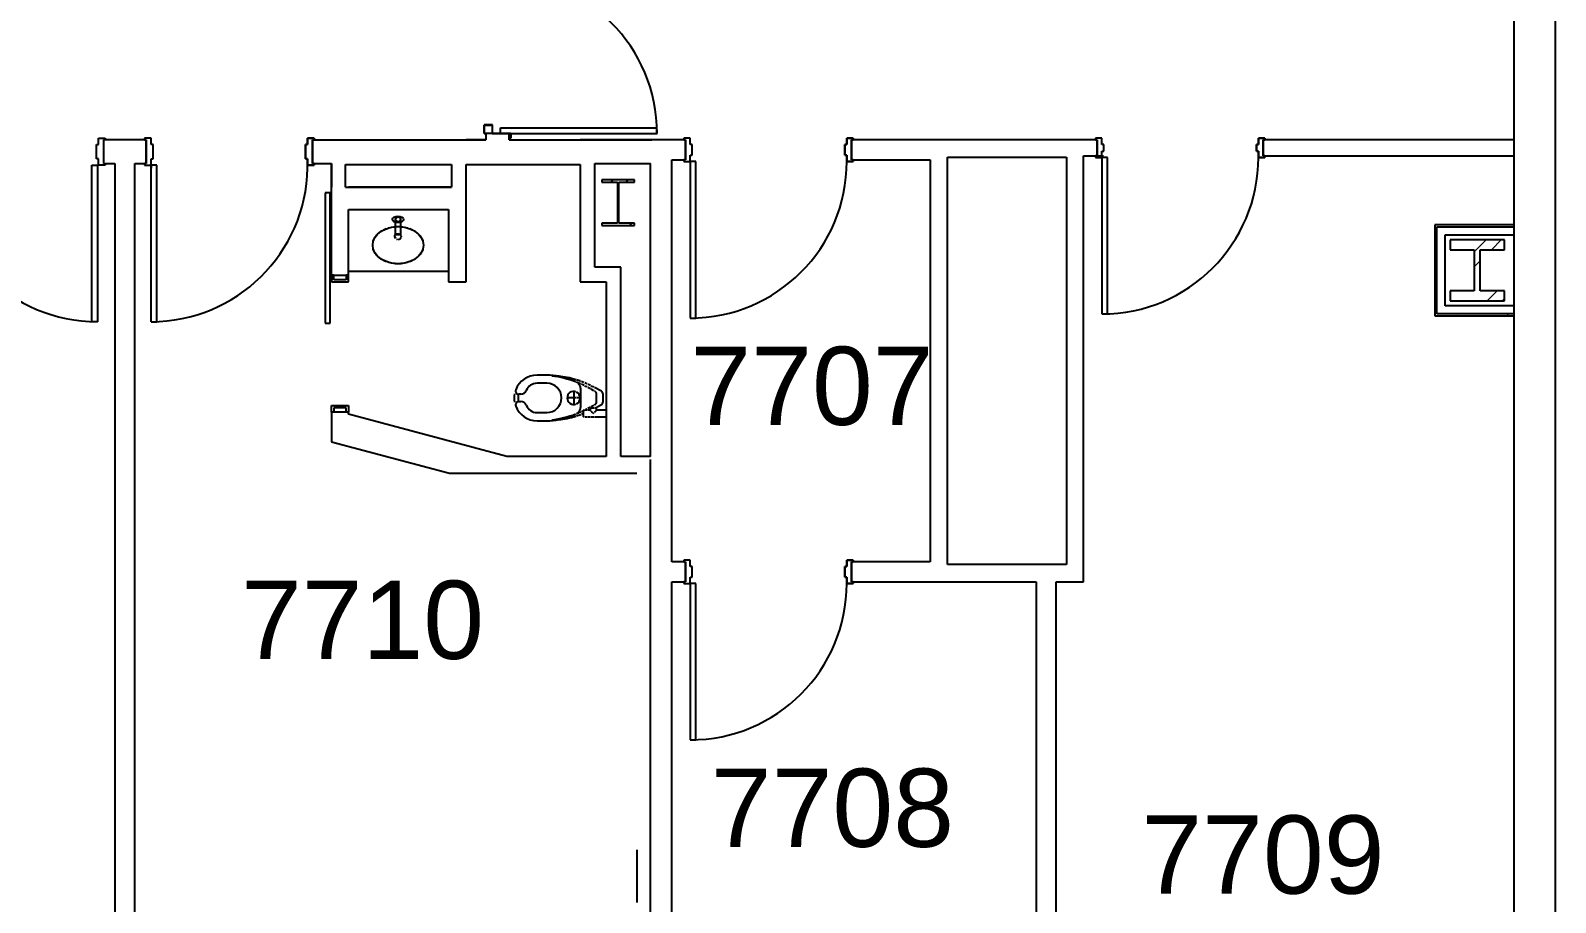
# Model space of a CAD drawing. Header units: inches. Extents: x -59 to 5673, y -29 to 4299.
# Drawn here: x 1674.6 to 2142.3, y 3133.2 to 3400.6 of the extents above; entities that cross this region are included whole.
import ezdxf

# ---------------------------------------------------------------- set-up
doc = ezdxf.new("R2010")
doc.units = ezdxf.units.IN
doc.header["$LTSCALE"] = 96
doc.header["$MEASUREMENT"] = 0
for name, color, linetype in [('A-ANNO-ROOM', 4, 'Continuous'), ('A-COLS', 5, 'Continuous'), ('A-DOOR', 2, 'Continuous'), ('A-FLOR-CASE', 3, 'Continuous'), ('A-FLOR-PFIX', 2, 'Continuous'), ('A-WALL-FULL', 6, 'Continuous')]:
    doc.layers.add(name, color=color, linetype=linetype)
doc.layers.add('AE-108$0$A-WALL-PATT', color=8, linetype='Continuous', lineweight=9)
doc.styles.add('ARIAL', font='arial.ttf')

msp = doc.modelspace()

# ---------------------------------------------------------------- hatches: boundary and pattern name
at = {"layer": 'A-COLS', "lineweight": 15}
h = msp.add_hatch(dxfattribs=at)
h.set_pattern_fill('FP_198', color=256, style=0, pattern_type=2)
h.set_pattern_definition([(45, (-0.0003, -1.105), (-9.503515, 9.503515), []), (45, (-0.0003, 13.295), (-9.503515, 9.503515), [])])
h.paths.add_polyline_path([(2126.68, 3317.73), (2126.68, 3320.77), (2119.27, 3320.77), (2119.27, 3333.39), (2126.68, 3333.39), (2126.68, 3336.43), (2109.98, 3336.43), (2109.98, 3333.39), (2117.39, 3333.39), (2117.39, 3320.77), (2109.98, 3320.77), (2109.98, 3317.73), (2118.57, 3317.73)], flags=0)
at = {"layer": 'AE-108$0$A-WALL-PATT', "lineweight": 9}
h = msp.add_hatch(dxfattribs=at)
h.set_pattern_fill('FP_1', color=256, style=0, pattern_type=2)
h.set_pattern_definition([(0, (0, -1.105), (30.72, 7.68), [1.267, -21.773, 1.267, -21.773, -122.88]), (0, (0, -1.105), (30.72, 7.68), [-46.08, 1.267, -44.813, 1.267, -21.773, -53.76]), (0, (0, -1.105), (30.72, 7.68), [-115.2, 1.267, -14.093, 1.267, -37.133]), (120, (11.52, 2.735), (-22.011075, 22.7643), [1.267, -21.773, 1.267, -21.773, -122.88]), (120, (11.52, 2.735), (-22.011075, 22.7643), [-46.08, 1.267, -44.813, 1.267, -21.773, -53.76]), (120, (11.52, 2.735), (-22.011075, 22.7643), [-115.2, 1.267, -14.093, 1.267, -37.133]), (240, (15.36, 18.095), (-8.708925, -30.4443), [1.267, -21.773, 1.267, -21.773, -122.88]), (240, (15.36, 18.095), (-8.708925, -30.4443), [-46.08, 1.267, -44.813, 1.267, -21.773, -53.76]), (240, (15.36, 18.095), (-8.708925, -30.4443), [-115.2, 1.267, -14.093, 1.267, -37.133])])
h.paths.add_polyline_path([(1861.14, 3133.2), (1861.14, 3150.08), (1860.52, 3150.08), (1860.52, 3133.2)], flags=0)
h.paths.add_polyline_path([(1860.52, 3169.45), (1861.14, 3169.45), (1861.14, 3225.2), (1860.52, 3225.2), (1860.52, 3169.7)], flags=0)
h.paths.add_polyline_path([(1860.52, 3244.58), (1861.14, 3244.58), (1861.14, 3264.83), (1860.52, 3264.83), (1860.52, 3244.83)], flags=0)

# ---------------------------------------------------------------- linework, layer by layer
at = {"layer": 'A-COLS'}
for p, q in [((1859.83, 3354.87), (1849.83, 3354.87)), ((1849.83, 3354.87), (1849.83, 3354.15)), ((1849.83, 3354.15), (1854.62, 3354.15)), ((1852.59, 3354.15), (1853.31, 3354.87)), ((1854.62, 3354.15), (1854.62, 3341.58)), ((1855.03, 3341.58), (1855.03, 3354.15)), ((1855.03, 3354.15), (1859.83, 3354.15)), ((1857.2, 3354.15), (1857.92, 3354.87)), ((1859.83, 3354.15), (1859.83, 3354.87)), ((1854.62, 3351.57), (1855.03, 3351.98)), ((1854.62, 3341.58), (1849.83, 3341.58)), ((1849.83, 3341.58), (1849.83, 3340.87)), ((1849.83, 3340.87), (1859.83, 3340.87)), ((1859.83, 3341.58), (1855.03, 3341.58)), ((1858.32, 3340.87), (1859.04, 3341.58)), ((1859.83, 3340.87), (1859.83, 3341.58)), ((2126.68, 3336.43), (2109.98, 3336.43)), ((2109.98, 3336.43), (2109.98, 3333.39)), ((2126.68, 3333.39), (2126.68, 3336.43)), ((2109.98, 3333.39), (2117.39, 3333.39)), ((2117.39, 3333.39), (2117.39, 3320.77)), ((2119.27, 3320.77), (2119.27, 3333.39)), ((2119.27, 3333.39), (2126.68, 3333.39)), ((2117.39, 3320.77), (2109.98, 3320.77)), ((2109.98, 3320.77), (2109.98, 3317.73)), ((2109.98, 3317.73), (2126.68, 3317.73)), ((2126.68, 3320.77), (2119.27, 3320.77)), ((2126.68, 3317.73), (2126.68, 3320.77))]:
    msp.add_line(p, q, dxfattribs=at)
at = {"layer": 'A-DOOR'}
for p, q in [((1816.27, 3371.7), (1813.7, 3371.7)), ((1813.7, 3371.7), (1813.7, 3369.01)), ((1813.7, 3369.01), (1814.2, 3369.01)), ((1813.77, 3369.08), (1813.77, 3371.64)), ((1813.77, 3371.64), (1816.2, 3371.64)), ((1814.2, 3369.08), (1813.77, 3369.08)), ((1814.2, 3369.01), (1814.2, 3369.08)), ((1816.2, 3371.64), (1816.2, 3369.01)), ((1816.2, 3369.01), (1821.89, 3369.01)), ((1816.27, 3369.08), (1816.27, 3371.7)), ((1821.95, 3369.08), (1816.27, 3369.08)), ((1818.77, 3370.83), (1866.73, 3370.83)), ((1818.77, 3369.08), (1818.77, 3370.83)), ((1818.77, 3369.08), (1866.77, 3369.08)), ((1821.89, 3369.01), (1821.89, 3367.64)), ((1821.95, 3367.58), (1821.95, 3369.08)), ((1866.7, 3369.08), (1866.7, 3370.83)), ((1694.83, 3365.64), (1695.45, 3365.64)), ((1694.83, 3361.26), (1694.83, 3365.64)), ((1694.83, 3365.64), (1695.45, 3365.64)), ((1694.83, 3361.26), (1694.83, 3365.64)), ((1695.45, 3367.58), (1697.45, 3367.58)), ((1695.45, 3365.64), (1695.45, 3367.58)), ((1695.45, 3367.58), (1697.45, 3367.58)), ((1695.45, 3365.64), (1695.45, 3367.58)), ((1696.95, 3367.08), (1696.95, 3359.83)), ((1697.45, 3367.08), (1696.95, 3367.08)), ((1697.45, 3367.58), (1697.45, 3367.08)), ((1697.45, 3367.58), (1697.45, 3367.08)), ((1709.58, 3367.58), (1709.58, 3367.08)), ((1711.58, 3367.58), (1709.58, 3367.58)), ((1709.58, 3367.58), (1709.58, 3367.08)), ((1711.58, 3367.58), (1709.58, 3367.58)), ((1709.58, 3367.08), (1710.08, 3367.08)), ((1710.08, 3367.08), (1710.08, 3359.83)), ((1711.58, 3365.64), (1711.58, 3367.58)), ((1711.58, 3365.64), (1711.58, 3367.58)), ((1712.2, 3365.64), (1711.58, 3365.64)), ((1712.2, 3365.64), (1711.58, 3365.64)), ((1712.2, 3361.26), (1712.2, 3365.64)), ((1712.2, 3361.26), (1712.2, 3365.64)), ((1758.95, 3365.64), (1759.58, 3365.64)), ((1758.95, 3361.26), (1758.95, 3365.64)), ((1759.58, 3365.64), (1758.95, 3365.64)), ((1758.95, 3365.64), (1758.95, 3361.26)), ((1759.58, 3367.58), (1761.58, 3367.58)), ((1759.58, 3365.64), (1759.58, 3367.58)), ((1761.58, 3367.58), (1759.58, 3367.58)), ((1759.58, 3367.58), (1759.58, 3365.64)), ((1761.08, 3367.08), (1761.08, 3359.83)), ((1761.58, 3367.08), (1761.08, 3367.08)), ((1761.08, 3359.83), (1761.08, 3367.08)), ((1761.08, 3367.08), (1761.58, 3367.08)), ((1761.58, 3367.58), (1761.58, 3367.08)), ((1761.58, 3367.08), (1761.58, 3367.58)), ((1821.89, 3367.64), (1821.45, 3367.64)), ((1821.45, 3367.64), (1821.45, 3367.58)), ((1821.45, 3367.58), (1821.95, 3367.58)), ((1874.95, 3367.58), (1874.95, 3367.08)), ((1876.95, 3367.58), (1874.95, 3367.58)), ((1874.95, 3367.58), (1874.95, 3367.08)), ((1876.95, 3367.58), (1874.95, 3367.58)), ((1874.95, 3367.08), (1875.45, 3367.08)), ((1875.45, 3367.08), (1875.45, 3360.95)), ((1876.95, 3365.64), (1876.95, 3367.58)), ((1876.95, 3365.64), (1876.95, 3367.58)), ((1877.57, 3365.64), (1876.95, 3365.64)), ((1877.57, 3365.64), (1876.95, 3365.64)), ((1877.57, 3362.39), (1877.57, 3365.64)), ((1877.57, 3362.39), (1877.57, 3365.64)), ((1924.33, 3365.64), (1924.95, 3365.64)), ((1924.33, 3362.39), (1924.33, 3365.64)), ((1924.95, 3365.64), (1924.33, 3365.64)), ((1924.33, 3365.64), (1924.33, 3362.39)), ((1924.95, 3367.58), (1926.95, 3367.58)), ((1924.95, 3365.64), (1924.95, 3367.58)), ((1926.95, 3367.58), (1924.95, 3367.58)), ((1924.95, 3367.58), (1924.95, 3365.64)), ((1926.45, 3367.08), (1926.45, 3360.95)), ((1926.95, 3367.08), (1926.45, 3367.08)), ((1926.45, 3360.95), (1926.45, 3367.08)), ((1926.45, 3367.08), (1926.95, 3367.08)), ((1926.95, 3367.58), (1926.95, 3367.08)), ((1926.95, 3367.08), (1926.95, 3367.58)), ((2001.2, 3367.58), (2001.2, 3367.08)), ((2003.2, 3367.58), (2001.2, 3367.58)), ((2001.2, 3367.58), (2001.2, 3367.08)), ((2003.2, 3367.58), (2001.2, 3367.58)), ((2001.2, 3367.08), (2001.7, 3367.08)), ((2001.7, 3367.08), (2001.7, 3362.2)), ((2003.2, 3365.64), (2003.2, 3367.58)), ((2003.2, 3365.64), (2003.2, 3367.58)), ((2003.82, 3365.64), (2003.2, 3365.64)), ((2003.82, 3365.64), (2003.2, 3365.64)), ((2003.2, 3363.64), (2003.82, 3363.64)), ((2003.2, 3361.7), (2003.2, 3363.64)), ((2003.2, 3361.7), (2003.2, 3363.64)), ((2003.2, 3363.64), (2003.82, 3363.64)), ((2003.82, 3363.64), (2003.82, 3365.64)), ((2003.82, 3363.64), (2003.82, 3365.64)), ((2050.58, 3365.64), (2051.2, 3365.64)), ((2050.58, 3363.64), (2050.58, 3365.64)), ((2051.2, 3365.64), (2050.58, 3365.64)), ((2050.58, 3365.64), (2050.58, 3363.64)), ((2051.2, 3363.64), (2050.58, 3363.64)), ((2050.58, 3363.64), (2051.2, 3363.64)), ((2051.2, 3367.58), (2053.2, 3367.58)), ((2051.2, 3365.64), (2051.2, 3367.58)), ((2053.2, 3367.58), (2051.2, 3367.58)), ((2051.2, 3367.58), (2051.2, 3365.64)), ((2051.2, 3361.7), (2051.2, 3363.64)), ((2051.2, 3363.64), (2051.2, 3361.7)), ((2052.7, 3367.08), (2052.7, 3362.2)), ((2053.2, 3367.08), (2052.7, 3367.08)), ((2052.7, 3362.2), (2052.7, 3367.08)), ((2052.7, 3367.08), (2053.2, 3367.08)), ((2053.2, 3367.58), (2053.2, 3367.08)), ((2053.2, 3367.08), (2053.2, 3367.58)), ((1693.39, 3359.33), (1695.14, 3359.33)), ((1693.39, 3311.33), (1693.39, 3359.33)), ((1695.45, 3361.26), (1694.83, 3361.26)), ((1695.45, 3361.26), (1694.83, 3361.26)), ((1695.14, 3359.33), (1695.14, 3311.33)), ((1695.45, 3359.33), (1695.45, 3361.26)), ((1695.45, 3359.33), (1695.45, 3361.26)), ((1697.45, 3359.33), (1695.45, 3359.33)), ((1697.45, 3359.33), (1695.45, 3359.33)), ((1696.95, 3359.83), (1697.45, 3359.83)), ((1697.45, 3359.83), (1697.45, 3359.33)), ((1697.45, 3359.83), (1697.45, 3359.33)), ((1709.58, 3359.83), (1709.58, 3359.33)), ((1710.08, 3359.83), (1709.58, 3359.83)), ((1709.58, 3359.83), (1709.58, 3359.33)), ((1709.58, 3359.33), (1711.58, 3359.33)), ((1709.58, 3359.33), (1711.58, 3359.33)), ((1711.58, 3361.26), (1712.2, 3361.26)), ((1711.58, 3359.33), (1711.58, 3361.26)), ((1711.58, 3359.33), (1711.58, 3361.26)), ((1711.58, 3361.26), (1712.2, 3361.26)), ((1713.33, 3359.33), (1711.58, 3359.33)), ((1711.58, 3311.33), (1711.58, 3359.33)), ((1711.58, 3359.33), (1711.58, 3358.45)), ((1713.33, 3311.33), (1713.33, 3359.33)), ((1713.33, 3358.45), (1713.33, 3359.33)), ((1759.58, 3361.26), (1758.95, 3361.26)), ((1758.95, 3361.26), (1759.58, 3361.26)), ((1759.58, 3359.33), (1759.58, 3361.26)), ((1759.58, 3361.26), (1759.58, 3359.33)), ((1761.58, 3359.33), (1759.58, 3359.33)), ((1759.58, 3359.33), (1761.58, 3359.33)), ((1761.08, 3359.83), (1761.58, 3359.83)), ((1761.58, 3359.83), (1761.08, 3359.83)), ((1761.58, 3359.83), (1761.58, 3359.33)), ((1761.58, 3359.33), (1761.58, 3359.83)), ((1874.95, 3360.95), (1874.95, 3360.45)), ((1875.45, 3360.95), (1874.95, 3360.95)), ((1874.95, 3360.95), (1874.95, 3360.45)), ((1874.95, 3360.45), (1876.95, 3360.45)), ((1874.95, 3360.45), (1876.95, 3360.45)), ((1876.95, 3362.39), (1877.57, 3362.39)), ((1876.95, 3360.45), (1876.95, 3362.39)), ((1876.95, 3360.45), (1876.95, 3362.39)), ((1876.95, 3362.39), (1877.57, 3362.39)), ((1878.7, 3360.45), (1876.95, 3360.45)), ((1876.95, 3360.45), (1876.95, 3312.45)), ((1878.7, 3312.45), (1878.7, 3360.45)), ((1924.95, 3362.39), (1924.33, 3362.39)), ((1924.33, 3362.39), (1924.95, 3362.39)), ((1924.95, 3360.45), (1924.95, 3362.39)), ((1924.95, 3362.39), (1924.95, 3360.45)), ((1926.95, 3360.45), (1924.95, 3360.45)), ((1924.95, 3360.45), (1926.95, 3360.45)), ((1926.45, 3360.95), (1926.95, 3360.95)), ((1926.95, 3360.95), (1926.45, 3360.95)), ((1926.95, 3360.95), (1926.95, 3360.45)), ((1926.95, 3360.45), (1926.95, 3360.95)), ((2001.2, 3362.2), (2001.2, 3361.7)), ((2001.7, 3362.2), (2001.2, 3362.2)), ((2001.2, 3362.2), (2001.2, 3361.7)), ((2001.2, 3361.7), (2003.2, 3361.7)), ((2001.2, 3361.7), (2003.2, 3361.7)), ((2004.95, 3361.7), (2003.2, 3361.7)), ((2003.2, 3361.7), (2003.2, 3313.7)), ((2004.95, 3313.7), (2004.95, 3361.7)), ((2053.2, 3361.7), (2051.2, 3361.7)), ((2051.2, 3361.7), (2053.2, 3361.7)), ((2052.7, 3362.2), (2053.2, 3362.2)), ((2053.2, 3362.2), (2052.7, 3362.2)), ((2053.2, 3362.2), (2053.2, 3361.7)), ((2053.2, 3361.7), (2053.2, 3362.2)), ((1766.45, 3350.83), (1764.95, 3350.83)), ((1764.95, 3350.83), (1764.95, 3310.83)), ((1766.45, 3310.83), (1766.45, 3350.83)), ((1767.58, 3325.58), (1766.95, 3325.58)), ((1766.95, 3325.58), (1766.95, 3323.58)), ((1766.95, 3323.58), (1772.08, 3323.58)), ((1767.58, 3324.2), (1767.58, 3325.58)), ((1771.45, 3324.2), (1767.58, 3324.2)), ((1772.08, 3325.58), (1771.45, 3325.58)), ((1771.45, 3325.58), (1771.45, 3324.2)), ((1772.08, 3323.58), (1772.08, 3325.58)), ((1876.95, 3312.45), (1878.7, 3312.45)), ((2003.2, 3313.7), (2004.95, 3313.7)), ((1695.14, 3311.33), (1693.39, 3311.33)), ((1711.58, 3311.33), (1713.33, 3311.33)), ((1764.95, 3310.83), (1766.45, 3310.83)), ((1766.95, 3283.58), (1766.95, 3285.58)), ((1766.95, 3285.58), (1772.08, 3285.58)), ((1767.58, 3283.58), (1766.95, 3283.58)), ((1771.45, 3284.95), (1767.58, 3284.95)), ((1767.58, 3284.95), (1767.58, 3283.58)), ((1771.45, 3283.58), (1771.45, 3284.95)), ((1772.08, 3283.58), (1771.45, 3283.58)), ((1772.08, 3285.58), (1772.08, 3283.58)), ((1874.95, 3238.2), (1874.95, 3237.7)), ((1876.95, 3238.2), (1874.95, 3238.2)), ((1874.95, 3238.2), (1874.95, 3237.7)), ((1876.95, 3238.2), (1874.95, 3238.2)), ((1874.95, 3237.7), (1875.45, 3237.7)), ((1875.45, 3237.7), (1875.45, 3231.58)), ((1876.95, 3236.26), (1876.95, 3238.2)), ((1876.95, 3236.26), (1876.95, 3238.2)), ((1924.95, 3238.2), (1926.95, 3238.2)), ((1924.95, 3236.26), (1924.95, 3238.2)), ((1926.95, 3238.2), (1924.95, 3238.2)), ((1924.95, 3238.2), (1924.95, 3236.26)), ((1926.45, 3237.7), (1926.45, 3231.58)), ((1926.95, 3237.7), (1926.45, 3237.7)), ((1926.45, 3231.58), (1926.45, 3237.7)), ((1926.45, 3237.7), (1926.95, 3237.7)), ((1926.95, 3238.2), (1926.95, 3237.7)), ((1926.95, 3237.7), (1926.95, 3238.2)), ((1877.57, 3236.26), (1876.95, 3236.26)), ((1877.57, 3236.26), (1876.95, 3236.26)), ((1876.95, 3233.01), (1877.57, 3233.01)), ((1876.95, 3231.08), (1876.95, 3233.01)), ((1876.95, 3231.08), (1876.95, 3233.01)), ((1876.95, 3233.01), (1877.57, 3233.01)), ((1877.57, 3233.01), (1877.57, 3236.26)), ((1877.57, 3233.01), (1877.57, 3236.26)), ((1924.33, 3236.26), (1924.95, 3236.26)), ((1924.33, 3233.01), (1924.33, 3236.26)), ((1924.95, 3236.26), (1924.33, 3236.26)), ((1924.33, 3236.26), (1924.33, 3233.01)), ((1924.95, 3233.01), (1924.33, 3233.01)), ((1924.33, 3233.01), (1924.95, 3233.01)), ((1924.95, 3231.08), (1924.95, 3233.01)), ((1924.95, 3233.01), (1924.95, 3231.08)), ((1874.95, 3231.58), (1874.95, 3231.08)), ((1875.45, 3231.58), (1874.95, 3231.58)), ((1874.95, 3231.58), (1874.95, 3231.08)), ((1874.95, 3231.08), (1876.95, 3231.08)), ((1874.95, 3231.08), (1876.95, 3231.08)), ((1878.7, 3231.08), (1876.95, 3231.08)), ((1876.95, 3231.08), (1876.95, 3183.08)), ((1878.7, 3183.08), (1878.7, 3231.08)), ((1926.95, 3231.08), (1924.95, 3231.08)), ((1924.95, 3231.08), (1926.95, 3231.08)), ((1926.45, 3231.58), (1926.95, 3231.58)), ((1926.95, 3231.58), (1926.45, 3231.58)), ((1926.95, 3231.58), (1926.95, 3231.08)), ((1926.95, 3231.08), (1926.95, 3231.58)), ((1876.95, 3183.08), (1878.7, 3183.08))]:
    msp.add_line(p, q, dxfattribs=at)
for centre, start, end in [((1818.77, 3369.08), 0, 90), ((1695.14, 3359.33), 180, 270), ((1695.14, 3359.33), 180, 270), ((1711.58, 3359.33), 270, 358.9551), ((1711.58, 3359.33), 270, 358.9551), ((1711.58, 3359.33), 358.9551, 0), ((1711.58, 3359.33), 358.9551, 0), ((1876.95, 3360.45), 270, 0), ((1876.95, 3360.45), 270, 0), ((2003.2, 3361.7), 270, 0), ((2003.2, 3361.7), 270, 0), ((1876.95, 3231.08), 270, 0), ((1876.95, 3231.08), 270, 0)]:
    msp.add_arc(centre, 48, start, end, dxfattribs=at)
at = {"layer": 'A-FLOR-CASE'}
msp.add_line((1802.83, 3326.7), (1772.08, 3326.7), dxfattribs=at)
at = {"layer": 'A-FLOR-PFIX'}
for p, q in [((1782.12, 3339.06), (1783.44, 3339.76)), ((1783.44, 3339.76), (1784.92, 3340.25)), ((1784.92, 3340.25), (1786.51, 3340.5)), ((1786.51, 3340.5), (1788.14, 3340.5)), ((1786.58, 3337.96), (1786.58, 3342.71)), ((1788.08, 3342.71), (1788.08, 3337.96)), ((1788.14, 3340.5), (1789.73, 3340.25)), ((1789.73, 3340.25), (1791.22, 3339.76)), ((1791.22, 3339.76), (1792.53, 3339.06)), ((1779.55, 3334.81), (1779.72, 3336)), ((1779.72, 3336), (1780.22, 3337.14)), ((1780.22, 3337.14), (1781.03, 3338.17)), ((1781.03, 3338.17), (1782.12, 3339.06)), ((1786.36, 3337.79), (1786.55, 3338.13)), ((1786.36, 3337.31), (1786.36, 3337.79)), ((1786.65, 3336.82), (1786.36, 3337.31)), ((1786.55, 3338.13), (1786.72, 3338.27)), ((1788.08, 3337.96), (1786.58, 3337.96)), ((1786.72, 3338.27), (1787.64, 3338.26)), ((1787.64, 3338.26), (1788.16, 3337.9)), ((1788.16, 3337.9), (1788.32, 3337.5)), ((1788.32, 3337.5), (1788.3, 3337.35)), ((1792.53, 3339.06), (1793.62, 3338.17)), ((1793.62, 3338.17), (1794.43, 3337.14)), ((1794.43, 3337.14), (1794.94, 3336)), ((1794.94, 3336), (1795.11, 3334.81)), ((1779.72, 3333.62), (1779.55, 3334.81)), ((1779.77, 3333.44), (1779.7, 3333.69)), ((1780.22, 3332.48), (1779.72, 3333.62)), ((1781.03, 3331.45), (1780.22, 3332.48)), ((1782.12, 3330.56), (1781.03, 3331.45)), ((1783.44, 3329.86), (1782.12, 3330.56)), ((1792.53, 3330.56), (1791.22, 3329.86)), ((1793.62, 3331.45), (1792.53, 3330.56)), ((1794.43, 3332.48), (1793.62, 3331.45)), ((1794.94, 3333.62), (1794.43, 3332.48)), ((1794.96, 3333.69), (1794.88, 3333.44)), ((1795.11, 3334.81), (1794.94, 3333.62)), ((1784.92, 3329.37), (1783.44, 3329.86)), ((1786.51, 3329.12), (1784.92, 3329.37)), ((1788.14, 3329.12), (1786.51, 3329.12)), ((1789.73, 3329.37), (1788.14, 3329.12)), ((1791.22, 3329.86), (1789.73, 3329.37)), ((1832.95, 3294.95), (1829.95, 3294.95)), ((1824.99, 3289.09), (1824.35, 3289.09)), ((1832.95, 3292.45), (1829.95, 3292.45)), ((1841.2, 3289.95), (1841.2, 3285.95)), ((1843.31, 3290.9), (1843.31, 3285.01)), ((1845.35, 3291.24), (1845.2, 3291.32)), ((1846.35, 3290.7), (1845.56, 3291.13)), ((1847.35, 3290.16), (1846.56, 3290.59)), ((1847.35, 3291.24), (1847.2, 3291.32)), ((1849.68, 3289.99), (1847.56, 3291.13)), ((1847.68, 3289.99), (1847.56, 3290.05)), ((1848.2, 3286.79), (1848.2, 3289.11)), ((1850.2, 3286.79), (1850.2, 3289.11)), ((1824.35, 3286.81), (1824.99, 3286.81)), ((1841.84, 3287.95), (1839.2, 3287.95)), ((1843.2, 3287.95), (1842.06, 3287.95)), ((1844.35, 3284.2), (1844.2, 3284.2)), ((1844.2, 3282.2), (1844.2, 3284.2)), ((1845.35, 3284.2), (1844.55, 3284.2)), ((1845.2, 3284.58), (1845.35, 3284.66)), ((1845.55, 3284.77), (1846.34, 3285.2)), ((1846.2, 3284.2), (1845.55, 3284.2)), ((1846.2, 3284.95), (1846.2, 3284.2)), ((1846.2, 3284.95), (1846.34, 3284.95)), ((1846.56, 3285.31), (1847.35, 3285.74)), ((1846.56, 3284.95), (1847.35, 3284.95)), ((1847.55, 3285.85), (1847.68, 3285.91)), ((1847.56, 3284.95), (1848.2, 3284.95)), ((1847.89, 3284.95), (1849.68, 3285.91)), ((1848.2, 3284.2), (1848.2, 3284.95)), ((1851.2, 3284.2), (1848.2, 3284.2)), ((1829.95, 3283.45), (1832.95, 3283.45)), ((1829.95, 3280.95), (1832.95, 3280.95)), ((1844.2, 3282.2), (1844.33, 3282.2)), ((1844.57, 3282.2), (1845.33, 3282.2)), ((1845.57, 3282.2), (1846.33, 3282.2)), ((1846.57, 3282.2), (1847.33, 3282.2)), ((1847.57, 3282.2), (1851.2, 3282.2))]:
    msp.add_line(p, q, dxfattribs=at)
msp.add_circle((1787.33, 3342.71), 0.75, dxfattribs=at)
for centre, radius, start, end in [((1787.33, 3337.56), 1, 242.4389, 260.9999), ((1787.33, 3337.56), 1, 271.4853, 342), ((1829.95, 3287.95), 7, 90, 159.1075), ((1832.95, 3274.95), 20, 67.9757, 90), ((1831.33, 3265.52), 29.29, 69.0689, 83.7352), ((1834.45, 3287.95), 7, 71.1022, 72.7355), ((1833.33, 3265.52), 29.29, 73.0975, 83.7352), ((1833.33, 3265.52), 29.29, 69.9828, 72.6079), ((1833.33, 3265.52), 29.29, 67.8936, 69.5539), ((1829.95, 3287.95), 7, 169.5998, 190.4002), ((1824.35, 3290.09), 1, 159.1075, 270), ((1830.59, 3287.95), 6.45, 169.8161, 190.1839), ((1824.99, 3290.89), 1.79, 270, 338.2237), ((1829.95, 3288.9), 3.55, 90, 158.2237), ((1832.95, 3287.95), 4.5, 270, 90), ((1841.2, 3287.95), 2, 70.4227, 180), ((1831.33, 3265.52), 29.29, 65.7212, 68.4804), ((1841.2, 3287.95), 2, 296.5013, 63.7655), ((1831.33, 3265.52), 29.29, 63.5673, 65.2721), ((1833.33, 3265.52), 29.29, 65.7212, 67.4252), ((1831.33, 3265.52), 29.29, 61.7358, 63.119), ((1833.33, 3265.52), 29.29, 63.5698, 65.2721), ((1833.33, 3265.52), 29.29, 61.7358, 63.119), ((1847.2, 3289.11), 1, 0, 61.7358), ((1849.2, 3289.11), 1, 0, 61.7358), ((1824.35, 3285.81), 1, 90, 200.8925), ((1829.95, 3287.95), 7, 200.8925, 270), ((1824.99, 3285.02), 1.79, 21.7763, 90), ((1829.95, 3287), 3.55, 201.7763, 270), ((1841.2, 3287.95), 2, 180, 289.8414), ((1831.33, 3310.38), 29.29, 291.527, 294.2646), ((1831.33, 3310.38), 29.29, 294.7135, 296.4177), ((1831.33, 3310.38), 29.29, 296.8658, 298.2642), ((1847.2, 3286.79), 1, 298.2642, 0), ((1849.2, 3286.79), 1, 298.2642, 0), ((1832.95, 3300.95), 20, 270, 292.0243), ((1831.33, 3310.38), 29.29, 276.2648, 290.9311), ((1833.33, 3310.38), 29.29, 276.2648, 286.9087), ((1834.45, 3287.95), 7, 287.2645, 288.8978), ((1833.33, 3310.38), 29.29, 287.3984, 290.005), ((1833.33, 3310.38), 29.29, 290.4338, 291.8049)]:
    msp.add_arc(centre, radius, start, end, dxfattribs=at)
msp.add_ellipse((1787.29, 3342.71), major_axis=(-1.75, 0), ratio=0.571429, dxfattribs=at)
for points, knots in [([(1782.76, 3339.44), (1782.79, 3339.45), (1783.09, 3339.61), (1783.41, 3339.75), (1783.7, 3339.87)], [0.9529552, 0.9529552, 0.9529552, 0.9529552, 0.9666439, 1.0936537, 1.0936537, 1.0936537, 1.0936537]), ([(1784.31, 3340.08), (1784.38, 3340.1), (1784.7, 3340.19), (1785.02, 3340.27), (1785.28, 3340.32)], [1.1785276, 1.1785276, 1.1785276, 1.1785276, 1.2083049, 1.3082295, 1.3082295, 1.3082295, 1.3082295]), ([(1785.98, 3340.44), (1786.11, 3340.46), (1786.44, 3340.49), (1786.76, 3340.51), (1786.95, 3340.52)], [1.4001113, 1.4001113, 1.4001113, 1.4001113, 1.4499658, 1.523624, 1.523624, 1.523624, 1.523624]), ([(1787.7, 3340.52), (1787.89, 3340.51), (1788.22, 3340.49), (1788.54, 3340.46), (1788.67, 3340.44)], [1.6179686, 1.6179686, 1.6179686, 1.6179686, 1.6916268, 1.7414813, 1.7414813, 1.7414813, 1.7414813]), ([(1789.38, 3340.32), (1789.63, 3340.27), (1789.96, 3340.19), (1790.27, 3340.1), (1790.34, 3340.08)], [1.8333632, 1.8333632, 1.8333632, 1.8333632, 1.9332878, 1.963065, 1.963065, 1.963065, 1.963065]), ([(1790.95, 3339.87), (1791.24, 3339.75), (1791.56, 3339.61), (1791.86, 3339.45), (1791.89, 3339.44)], [2.0479389, 2.0479389, 2.0479389, 2.0479389, 2.1749488, 2.1886374, 2.1886374, 2.1886374, 2.1886374]), ([(1779.73, 3336.05), (1779.74, 3336.08), (1779.87, 3336.47), (1780.05, 3336.86), (1780.26, 3337.2)], [0.2243995, 0.2243995, 0.2243995, 0.2243995, 0.241661, 0.4416618, 0.4416618, 0.4416618, 0.4416618]), ([(1780.29, 3337.24), (1780.32, 3337.3), (1780.56, 3337.66), (1780.86, 3338), (1781.14, 3338.27)], [0.448799, 0.448799, 0.448799, 0.448799, 0.4833219, 0.6611047, 0.6611047, 0.6611047, 0.6611047]), ([(1781.45, 3338.55), (1781.45, 3338.55), (1781.71, 3338.77), (1782, 3338.98), (1782.3, 3339.17)], [0.7248008, 0.7248008, 0.7248008, 0.7248008, 0.7249829, 0.878323, 0.878323, 0.878323, 0.878323]), ([(1792.35, 3339.17), (1792.66, 3338.98), (1792.94, 3338.77), (1793.2, 3338.55), (1793.2, 3338.55)], [2.2632696, 2.2632696, 2.2632696, 2.2632696, 2.4166097, 2.4167919, 2.4167919, 2.4167919, 2.4167919]), ([(1793.52, 3338.27), (1793.79, 3338), (1794.08, 3337.65), (1794.33, 3337.3), (1794.38, 3337.24)], [2.480488, 2.480488, 2.480488, 2.480488, 2.6582707, 2.6927937, 2.6927937, 2.6927937, 2.6927937]), ([(1794.39, 3337.2), (1794.61, 3336.86), (1794.81, 3336.47), (1794.91, 3336.08), (1794.91, 3336.05)], [2.6999308, 2.6999308, 2.6999308, 2.6999308, 2.8999317, 2.9171932, 2.9171932, 2.9171932, 2.9171932]), ([(1780.26, 3332.42), (1780.05, 3332.76), (1779.84, 3333.14), (1779.75, 3333.54), (1779.74, 3333.57)], [5.8415235, 5.8415235, 5.8415235, 5.8415235, 6.0415243, 6.0587858, 6.0587858, 6.0587858, 6.0587858]), ([(1781.14, 3331.35), (1780.86, 3331.62), (1780.58, 3331.96), (1780.32, 3332.32), (1780.28, 3332.38)], [5.6220806, 5.6220806, 5.6220806, 5.6220806, 5.7998634, 5.8343864, 5.8343864, 5.8343864, 5.8343864]), ([(1782.3, 3330.45), (1782, 3330.64), (1781.71, 3330.84), (1781.45, 3331.07), (1781.45, 3331.07)], [5.4048623, 5.4048623, 5.4048623, 5.4048623, 5.5582024, 5.5583845, 5.5583845, 5.5583845, 5.5583845]), ([(1793.2, 3331.07), (1793.2, 3331.07), (1792.94, 3330.85), (1792.66, 3330.64), (1792.35, 3330.45)], [3.8663935, 3.8663935, 3.8663935, 3.8663935, 3.8665756, 4.0199157, 4.0199157, 4.0199157, 4.0199157]), ([(1794.37, 3332.38), (1794.33, 3332.32), (1794.09, 3331.96), (1793.79, 3331.62), (1793.52, 3331.35)], [3.5903916, 3.5903916, 3.5903916, 3.5903916, 3.6249146, 3.8026973, 3.8026973, 3.8026973, 3.8026973]), ([(1794.92, 3333.57), (1794.91, 3333.54), (1794.79, 3333.15), (1794.61, 3332.76), (1794.39, 3332.42)], [3.3659921, 3.3659921, 3.3659921, 3.3659921, 3.3832536, 3.5832545, 3.5832545, 3.5832545, 3.5832545]), ([(1783.7, 3329.75), (1783.41, 3329.87), (1783.09, 3330.01), (1782.79, 3330.17), (1782.76, 3330.18)], [5.1895316, 5.1895316, 5.1895316, 5.1895316, 5.3165414, 5.3302301, 5.3302301, 5.3302301, 5.3302301]), ([(1785.28, 3329.29), (1785.02, 3329.34), (1784.7, 3329.42), (1784.38, 3329.52), (1784.31, 3329.54)], [4.9749558, 4.9749558, 4.9749558, 4.9749558, 5.0748804, 5.1046577, 5.1046577, 5.1046577, 5.1046577]), ([(1786.95, 3329.1), (1786.76, 3329.1), (1786.44, 3329.12), (1786.11, 3329.16), (1785.98, 3329.18)], [4.7595613, 4.7595613, 4.7595613, 4.7595613, 4.8332195, 4.883074, 4.883074, 4.883074, 4.883074]), ([(1788.67, 3329.18), (1788.54, 3329.16), (1788.22, 3329.12), (1787.89, 3329.1), (1787.7, 3329.1)], [4.541704, 4.541704, 4.541704, 4.541704, 4.5915585, 4.6652167, 4.6652167, 4.6652167, 4.6652167]), ([(1790.34, 3329.54), (1790.27, 3329.52), (1789.96, 3329.42), (1789.63, 3329.34), (1789.38, 3329.29)], [4.3201203, 4.3201203, 4.3201203, 4.3201203, 4.3498975, 4.4498221, 4.4498221, 4.4498221, 4.4498221]), ([(1791.89, 3330.18), (1791.86, 3330.17), (1791.56, 3330.01), (1791.24, 3329.87), (1790.95, 3329.75)], [4.0945479, 4.0945479, 4.0945479, 4.0945479, 4.1082365, 4.2352464, 4.2352464, 4.2352464, 4.2352464]), ([(1841.84, 3292.87), (1841.68, 3292.95), (1841.22, 3293.17), (1840.76, 3293.37), (1840.45, 3293.49)], [-0.7705123, -0.7705123, -0.7705123, -0.7705123, -0.5, 0, 0, 0, 0]), ([(1843.31, 3290.9), (1843.31, 3291.04), (1843.27, 3291.34), (1843.16, 3291.68), (1843.02, 3291.94), (1842.85, 3292.18), (1842.6, 3292.44), (1842.36, 3292.6), (1842.23, 3292.67)], [-1, -1, -1, -1, -0.8, -0.6, -0.5, -0.4, -0.2, 0, 0, 0, 0]), ([(1842.23, 3283.24), (1842.36, 3283.3), (1842.6, 3283.46), (1842.85, 3283.73), (1843.02, 3283.96), (1843.16, 3284.22), (1843.27, 3284.57), (1843.31, 3284.86), (1843.31, 3285.01)], [-1, -1, -1, -1, -0.8, -0.6, -0.5, -0.4, -0.2, 0, 0, 0, 0]), ([(1846.2, 3284.2), (1846.2, 3284.2), (1846.21, 3284.2), (1846.23, 3284.18), (1846.26, 3284.15), (1846.28, 3284.12), (1846.3, 3284.1), (1846.31, 3284.1)], [0, 0, 0, 0, 0.0625, 0.125, 0.1875, 0.21875, 0.25, 0.25, 0.25, 0.25]), ([(1846.56, 3283.84), (1846.57, 3283.83), (1846.6, 3283.81), (1846.64, 3283.76), (1846.71, 3283.7), (1846.79, 3283.62), (1846.9, 3283.51), (1847.03, 3283.37), (1847.15, 3283.26), (1847.2, 3283.2)], [0.5029975, 0.5029975, 0.5029975, 0.5029975, 0.53125, 0.5625, 0.625, 0.6875, 0.75, 0.875, 1, 1, 1, 1]), ([(1847.55, 3283.55), (1847.58, 3283.57), (1847.62, 3283.62), (1847.7, 3283.7), (1847.76, 3283.76), (1847.81, 3283.81), (1847.85, 3283.85), (1847.88, 3283.88), (1847.92, 3283.92), (1847.95, 3283.95), (1847.98, 3283.98), (1848.02, 3284.01), (1848.05, 3284.04), (1848.07, 3284.07), (1848.1, 3284.1), (1848.12, 3284.12), (1848.15, 3284.15), (1848.18, 3284.18), (1848.2, 3284.2), (1848.2, 3284.2), (1848.2, 3284.2)], [0.2635099, 0.2635099, 0.2635099, 0.2635099, 0.3125, 0.375, 0.4375, 0.46875, 0.5, 0.53125, 0.5625, 0.59375, 0.625, 0.65625, 0.6875, 0.71875, 0.75, 0.78125, 0.8125, 0.875, 0.9375, 1, 1, 1, 1]), ([(1840.45, 3282.41), (1840.76, 3282.53), (1841.22, 3282.74), (1841.68, 3282.95), (1841.84, 3283.03)], [-1, -1, -1, -1, -0.5, -0.2275528, -0.2275528, -0.2275528, -0.2275528])]:
    msp.add_open_spline(points, degree=3, knots=knots, dxfattribs=at)
for points in [[(1842.23, 3292.67), (1842.18, 3292.7), (1842.13, 3292.72), (1842.07, 3292.75)], [(1842.08, 3283.15), (1842.13, 3283.18), (1842.18, 3283.21), (1842.23, 3283.24)], [(1847.2, 3283.2), (1847.25, 3283.25), (1847.3, 3283.3), (1847.35, 3283.34)]]:
    msp.add_open_spline(points, degree=3, dxfattribs=at)
at = {"layer": 'A-WALL-FULL'}
for p, q in [((2129.7, 2911.33), (2129.7, 3743.83)), ((2142.33, 2877.33), (2142.33, 3734.33)), ((1814.2, 3369.01), (1814.2, 3367.08)), ((1821.45, 3369.01), (1814.2, 3369.01)), ((1821.45, 3367.08), (1821.45, 3369.01)), ((1710.08, 3367.08), (1696.95, 3367.08)), ((1696.95, 3367.08), (1696.95, 3359.83)), ((1710.08, 3359.83), (1710.08, 3367.08)), ((1761.08, 3367.08), (1761.08, 3359.83)), ((1761.58, 3367.08), (1814.2, 3367.08)), ((1814.2, 3367.08), (1808.2, 3367.08)), ((1821.45, 3367.08), (1821.45, 3367.08)), ((1821.45, 3367.08), (1865.2, 3367.08)), ((1865.2, 3367.08), (1843.2, 3367.08)), ((1875.45, 3367.08), (1865.2, 3367.08)), ((1875.45, 3360.95), (1875.45, 3367.08)), ((1875.45, 3360.95), (1875.45, 3367.08)), ((2001.7, 3367.08), (1926.45, 3367.08)), ((1926.45, 3367.08), (1926.45, 3360.95)), ((1926.45, 3367.08), (1926.45, 3360.95)), ((2001.7, 3362.2), (2001.7, 3367.08)), ((2001.7, 3362.2), (2001.7, 3367.08)), ((2129.7, 3367.08), (2052.7, 3367.08)), ((2052.7, 3367.08), (2052.7, 3362.2)), ((2052.7, 3362.2), (2052.7, 3367.08)), ((2129.7, 3362.2), (2129.7, 3367.08)), ((1696.95, 3359.83), (1700.45, 3359.83)), ((1700.45, 3359.83), (1700.45, 3105.7)), ((1706.58, 3105.7), (1706.58, 3359.83)), ((1706.58, 3358.45), (1706.58, 3359.83)), ((1706.58, 3359.83), (1710.08, 3359.83)), ((1761.58, 3359.83), (1766.95, 3359.83)), ((1766.95, 3325.58), (1766.95, 3359.83)), ((1766.95, 3359.83), (1766.95, 3352.58)), ((1771.2, 3359.58), (1803.7, 3359.58)), ((1771.2, 3352.58), (1771.2, 3359.58)), ((1803.7, 3359.58), (1803.7, 3352.58)), ((1808.2, 3323.58), (1808.2, 3359.58)), ((1808.2, 3359.58), (1843.2, 3359.58)), ((1843.2, 3359.58), (1843.2, 3323.58)), ((1847.7, 3359.83), (1864.77, 3359.83)), ((1847.7, 3328.08), (1847.7, 3359.83)), ((1864.77, 3269.95), (1864.77, 3359.83)), ((1871.33, 3360.95), (1875.45, 3360.95)), ((1871.33, 3237.7), (1871.33, 3360.95)), ((1926.45, 3360.95), (1950.58, 3360.95)), ((1950.58, 3360.95), (1950.58, 3237.7)), ((1955.83, 3361.83), (1992.33, 3361.83)), ((1955.83, 3236.83), (1955.83, 3361.83)), ((1992.33, 3361.83), (1992.33, 3236.83)), ((1997.58, 3362.2), (2001.7, 3362.2)), ((1997.58, 3231.58), (1997.58, 3362.2)), ((1999.58, 3362.2), (2003.7, 3362.2)), ((2052.7, 3362.2), (2129.7, 3362.2)), ((1771.2, 3352.58), (1803.7, 3352.58)), ((1802.83, 3352.58), (1772.08, 3352.58)), ((1803.7, 3352.58), (1802.83, 3352.58)), ((1772.08, 3325.58), (1772.08, 3345.7)), ((1772.08, 3345.7), (1802.83, 3345.7)), ((1802.83, 3345.7), (1802.83, 3323.58)), ((2129.7, 3341.08), (2105.33, 3341.08)), ((2105.33, 3341.08), (2105.33, 3313.08)), ((2105.95, 3340.45), (2129.7, 3340.45)), ((2105.95, 3313.7), (2105.95, 3340.45)), ((2129.7, 3337.95), (2129.7, 3341.08)), ((2108.45, 3337.95), (2129.7, 3337.95)), ((2108.45, 3316.2), (2108.45, 3337.95)), ((1855.7, 3328.08), (1847.7, 3328.08)), ((1855.7, 3324.45), (1855.7, 3328.08)), ((1855.7, 3269.95), (1855.7, 3328.08)), ((1766.95, 3325.58), (1772.08, 3325.58)), ((1802.83, 3323.58), (1808.2, 3323.58)), ((1843.2, 3323.58), (1851.2, 3323.58)), ((1843.45, 3323.58), (1847.7, 3323.58)), ((1847.7, 3323.58), (1851.2, 3323.58)), ((1851.2, 3323.58), (1851.2, 3269.95)), ((1855.7, 3323.58), (1855.7, 3324.45)), ((2105.33, 3313.08), (2129.7, 3313.08)), ((2129.7, 3313.7), (2105.95, 3313.7)), ((2129.7, 3316.2), (2108.45, 3316.2)), ((2129.7, 3313.08), (2129.7, 3316.2)), ((1772.08, 3283.58), (1766.95, 3283.58)), ((1766.95, 3283.58), (1766.95, 3274.53)), ((1772.08, 3282.99), (1772.08, 3283.58)), ((1820.73, 3269.95), (1772.08, 3282.99)), ((1766.95, 3274.53), (1803.15, 3264.83)), ((1851.2, 3269.95), (1820.73, 3269.95)), ((1864.77, 3269.95), (1855.7, 3269.95)), ((1803.15, 3264.83), (1860.52, 3264.83)), ((1864.77, 3130.08), (1864.77, 3269.08)), ((1875.45, 3237.7), (1871.33, 3237.7)), ((1875.45, 3231.58), (1875.45, 3237.7)), ((1875.45, 3231.58), (1875.45, 3237.7)), ((1950.58, 3237.7), (1926.45, 3237.7)), ((1926.45, 3237.7), (1926.45, 3231.58)), ((1926.45, 3237.7), (1926.45, 3231.58)), ((1992.33, 3236.83), (1955.83, 3236.83)), ((1871.33, 3231.58), (1875.45, 3231.58)), ((1871.33, 2913.58), (1871.33, 3231.58)), ((1926.45, 3231.58), (1983.08, 3231.58)), ((1983.08, 3231.58), (1983.08, 2913.58)), ((1989.2, 3095.83), (1989.2, 3231.58)), ((1989.2, 3231.58), (1997.58, 3231.58)), ((1860.52, 3149.33), (1860.52, 3133.2))]:
    msp.add_line(p, q, dxfattribs=at)
at = {"layer": 'AE-108$0$A-WALL-PATT', "lineweight": 9}
for p, q in [((2107.74, 3340.56), (2107.68, 3340.45)), ((2123.22, 3340.49), (2123.2, 3340.45)), ((2105.56, 3332.95), (2105.5, 3332.84)), ((2105.74, 3315.68), (2105.67, 3315.79)), ((2112.15, 3313.63), (2112.08, 3313.52)), ((2127.63, 3313.56), (2127.56, 3313.45))]:
    msp.add_line(p, q, dxfattribs=at)

# ---------------------------------------------------------------- texts
at = {"layer": 'A-ANNO-ROOM', "style": 'ARIAL'}
for s, p in [('7707', (1877, 3279.67)), ('7710', (1739.13, 3207.91)), ('7708', (1883.26, 3150.26)), ('7709', (2015.32, 3135.91))]:
    msp.add_text(s, height=24, dxfattribs=at).set_placement(p)

doc.saveas('drawing.dxf')
